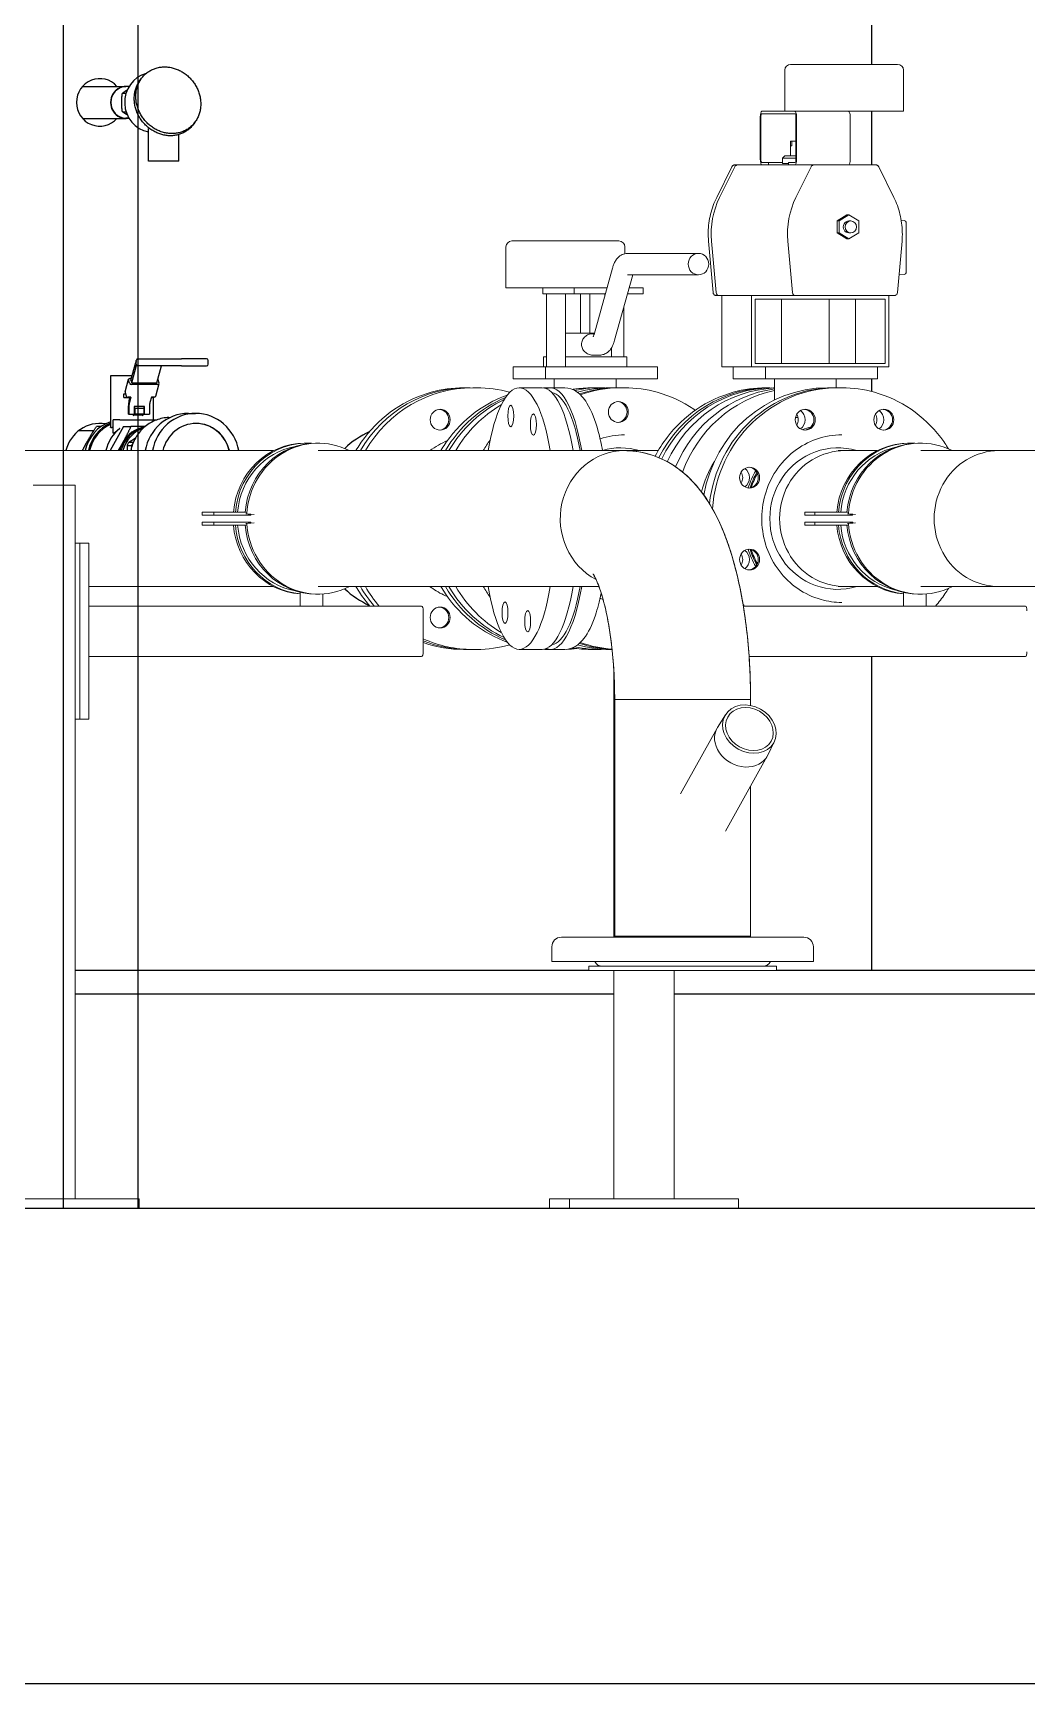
# Model space of a CAD drawing. Header units: millimetres. Extents: x -4172 to 126100, y -2 to 142133.
# Drawn here: x 59993 to 60829, y 42418 to 43806 of the extents above; entities that cross this region are included whole.
import ezdxf

# ---------------------------------------------------------------- set-up
doc = ezdxf.new("R2010")
doc.units = ezdxf.units.MM
doc.header["$LTSCALE"] = 100
doc.layers.add('P_Biomass (BM)', color=150, linetype='Continuous', lineweight=18, true_color=0x007fff)
doc.layers.add('Visible', color=7, linetype='Continuous', lineweight=25)

msp = doc.modelspace()

# ---------------------------------------------------------------- linework, layer by layer
at = {"layer": 'P_Biomass (BM)'}
for p, q in [((60630.13, 43779.58), (60720.13, 43779.58)), ((60625.13, 43740.08), (60625.13, 43774.58)), ((60725.13, 43740.08), (60725.13, 43774.58)), ((60604.55, 43735.08), (60604.55, 43700.08)), ((60605.11, 43700.08), (60605.11, 43735.08)), ((60633.76, 43740.08), (60605.94, 43740.08)), ((60605.94, 43738.08), (60633.76, 43738.08)), ((60633.76, 43740.08), (60678.9, 43740.08)), ((60634.59, 43735.08), (60634.59, 43700.08)), ((60635.15, 43700.08), (60635.15, 43735.08)), ((60725.13, 43740.08), (60678.9, 43740.08)), ((60680.29, 43735.08), (60680.29, 43700.08)), ((60630.02, 43715.08), (60629.92, 43715.08)), ((60629.92, 43702.58), (60629.92, 43715.08)), ((60630.02, 43715.08), (60631.13, 43715.08)), ((60630.02, 43711.08), (60630.02, 43715.08)), ((60630.02, 43711.08), (60631.13, 43711.08)), ((60634.59, 43715.08), (60631.13, 43715.08)), ((60631.13, 43715.08), (60631.13, 43711.08)), ((60567.92, 43667.71), (60580.63, 43693.42)), ((60570.4, 43667.74), (60583.11, 43693.45)), ((60570.4, 43667.74), (60583.11, 43693.45)), ((60585.67, 43695.08), (60583.28, 43695.08)), ((60649.86, 43695.08), (60585.67, 43695.08)), ((60611.51, 43697.08), (60605.94, 43697.08)), ((60611.51, 43695.08), (60611.51, 43697.08)), ((60623.17, 43697.08), (60611.51, 43697.08)), ((60625.17, 43702.58), (60623.17, 43700.58)), ((60623.17, 43696.08), (60623.17, 43700.58)), ((60634.59, 43700.58), (60623.17, 43700.58)), ((60628.2, 43696.08), (60623.17, 43696.08)), ((60625.17, 43702.58), (60634.59, 43702.58)), ((60633.76, 43697.08), (60628.2, 43697.08)), ((60628.2, 43697.08), (60628.2, 43695.08)), ((60647.3, 43693.45), (60634.59, 43667.74)), ((60647.3, 43693.45), (60634.59, 43667.74)), ((60649.86, 43695.08), (60652.26, 43695.08)), ((60701.57, 43695.08), (60652.26, 43695.08)), ((60716.93, 43667.71), (60704.22, 43693.42)), ((60669.11, 43647.9), (60677.47, 43652.92)), ((60670.84, 43647.9), (60679.19, 43652.92)), ((60677.47, 43652.92), (60679.19, 43652.92)), ((60679.19, 43652.92), (60687.55, 43647.9)), ((60669.11, 43647.9), (60670.84, 43647.9)), ((60669.11, 43637.86), (60669.11, 43647.9)), ((60669.11, 43637.86), (60670.84, 43637.86)), ((60677.47, 43632.83), (60669.11, 43637.86)), ((60670.84, 43637.86), (60670.84, 43647.9)), ((60679.19, 43632.83), (60670.84, 43637.86)), ((60680.67, 43647.88), (60679.19, 43647.88)), ((60680.67, 43637.88), (60679.19, 43637.88)), ((60687.55, 43637.86), (60679.19, 43632.83)), ((60687.55, 43647.9), (60687.55, 43637.86)), ((60723.12, 43648.46), (60725.6, 43648.24)), ((60727.35, 43646.25), (60727.35, 43604.91)), ((60390.69, 43591.58), (60390.69, 43626.08)), ((60395.69, 43631.08), (60485.69, 43631.08)), ((60490.69, 43620.35), (60490.69, 43626.08)), ((60564.87, 43587.81), (60561.06, 43630.95)), ((60567.34, 43587.8), (60563.53, 43630.94)), ((60567.34, 43587.8), (60563.53, 43630.94)), ((60627.72, 43630.94), (60631.54, 43587.8)), ((60627.72, 43630.94), (60631.54, 43587.8)), ((60677.47, 43632.83), (60679.19, 43632.83)), ((60719.98, 43587.81), (60723.79, 43630.95)), ((60492.87, 43620.58), (60552.59, 43620.58)), ((60464.75, 43552.35), (60480.26, 43608.13)), ((60482.09, 43547.53), (60497.4, 43602.58)), ((60492.87, 43602.58), (60552.59, 43602.58)), ((60725.6, 43602.92), (60721.28, 43602.53)), ((60421.81, 43591.58), (60390.69, 43591.58)), ((60421.81, 43591.58), (60448.08, 43591.58)), ((60421.81, 43586.58), (60421.81, 43591.58)), ((60421.81, 43586.58), (60448.08, 43586.58)), ((60424.72, 43525.08), (60424.72, 43586.58)), ((60440.72, 43525.08), (60440.72, 43586.58)), ((60448.08, 43591.58), (60463.58, 43591.58)), ((60448.08, 43586.58), (60448.08, 43591.58)), ((60448.08, 43586.58), (60474.27, 43586.58)), ((60453.33, 43553.58), (60453.33, 43586.58)), ((60461.33, 43553.58), (60461.33, 43586.58)), ((60475.66, 43591.58), (60463.58, 43591.58)), ((60473.94, 43585.38), (60473.94, 43586.58)), ((60492.95, 43586.58), (60505.99, 43586.58)), ((60494.34, 43591.58), (60505.99, 43591.58)), ((60505.99, 43586.58), (60505.99, 43591.58)), ((60570.21, 43585.08), (60567.82, 43585.08)), ((60570.21, 43585.08), (60572.28, 43585.08)), ((60572.28, 43585.08), (60572.28, 43525.08)), ((60597.31, 43585.08), (60572.28, 43585.08)), ((60597.31, 43585.08), (60597.31, 43525.08)), ((60614.82, 43585.08), (60597.31, 43585.08)), ((60600.19, 43582.08), (60709.69, 43582.08)), ((60600.19, 43528.08), (60600.19, 43582.08)), ((60614.82, 43585.08), (60634.4, 43585.08)), ((60622.42, 43582.08), (60622.42, 43528.08)), ((60634.4, 43585.08), (60636.8, 43585.08)), ((60636.8, 43585.08), (60717.03, 43585.08)), ((60662.42, 43582.08), (60662.42, 43528.08)), ((60684.66, 43528.08), (60684.66, 43582.08)), ((60709.69, 43582.08), (60709.69, 43528.08)), ((60712.57, 43585.08), (60712.57, 43525.08)), ((60489.94, 43533.58), (60489.94, 43575.74)), ((60440.72, 43553.58), (60465.09, 43553.58)), ((60463.45, 43553.08), (60464.95, 43553.08)), ((60479.33, 43540.95), (60479.33, 43533.58)), ((60423.89, 43525.08), (60396.63, 43525.08)), ((60396.63, 43525.08), (60396.63, 43515.08)), ((60422.33, 43533.58), (60424.72, 43533.58)), ((60422.33, 43533.58), (60422.33, 43525.08)), ((60423.89, 43525.08), (60518.02, 43525.08)), ((60423.89, 43515.08), (60423.89, 43525.08)), ((60440.72, 43533.58), (60492.33, 43533.58)), ((60463.45, 43535.08), (60469.49, 43535.08)), ((60492.33, 43533.58), (60492.33, 43525.08)), ((60518.02, 43525.08), (60518.02, 43515.08)), ((60597.31, 43525.08), (60572.28, 43525.08)), ((60581.73, 43525.08), (60581.73, 43515.08)), ((60607.87, 43525.08), (60597.31, 43525.08)), ((60709.69, 43528.08), (60600.19, 43528.08)), ((60608.99, 43525.08), (60607.87, 43525.08)), ((60608.99, 43525.08), (60703.12, 43525.08)), ((60608.99, 43515.08), (60608.99, 43525.08)), ((60703.12, 43525.08), (60703.12, 43515.08)), ((60712.57, 43525.08), (60703.12, 43525.08)), ((60396.63, 43515.08), (60423.89, 43515.08)), ((60423.89, 43515.08), (60518.02, 43515.08)), ((60431.33, 43515.08), (60431.33, 43507.58)), ((60483.33, 43515.08), (60483.33, 43507.58)), ((60581.73, 43515.08), (60608.99, 43515.08)), ((60703.12, 43515.08), (60608.99, 43515.08)), ((60616.42, 43515.08), (60616.42, 43497.32)), ((60668.42, 43515.08), (60668.42, 43507.57)), ((60358.52, 43507.58), (60355.04, 43507.58)), ((60362.69, 43507.58), (60366.17, 43507.58)), ((60401.81, 43507.58), (60421.02, 43507.58)), ((60428.23, 43507.58), (60426.52, 43507.58)), ((60428.23, 43507.58), (60440.23, 43507.58)), ((60469.36, 43507.58), (60464.56, 43507.58)), ((60484.1, 43507.58), (60478.26, 43507.58)), ((60487.02, 43507.58), (60490.49, 43507.58)), ((60612.73, 43507.58), (60609.26, 43507.58)), ((60615.65, 43507.58), (60616.42, 43507.58)), ((60660.99, 43507.58), (60666.83, 43507.58)), ((60669.75, 43507.58), (60673.23, 43507.58)), ((60634.18, 43482.7), (60636.34, 43482.7)), ((60222.97, 43461.08), (60221.36, 43461.08)), ((60232.76, 43461.08), (60231.16, 43461.08)), ((60731.08, 43461.08), (60729.69, 43461.08)), ((60739.56, 43461.08), (60738.17, 43461.08)), ((60195.15, 43454.73), (59590.54, 43454.73)), ((60490.45, 43454.73), (60232.76, 43454.73)), ((60518.71, 43454.73), (60490.45, 43454.73)), ((60670.03, 43454.73), (60675.73, 43454.73)), ((60703.1, 43454.73), (60670.03, 43454.73)), ((60805.34, 43454.73), (60739.56, 43454.73)), ((61361.59, 43454.73), (60805.34, 43454.73)), ((59992.86, 43425.58), (60025.54, 43425.58)), ((60028.25, 43425.58), (60025.54, 43425.58)), ((60028.25, 42825.58), (60028.25, 43425.58)), ((60135.04, 43403.08), (60135.04, 43400.58)), ((60135.04, 43403.08), (60144.83, 43403.08)), ((60135.04, 43400.58), (60144.83, 43400.58)), ((60144.83, 43403.08), (60172.05, 43403.08)), ((60144.83, 43400.58), (60144.83, 43403.08)), ((60176.16, 43400.58), (60144.83, 43400.58)), ((60171.94, 43401.57), (60172.74, 43401.57)), ((60172.74, 43401.57), (60178.75, 43401.17)), ((60176.19, 43401.28), (60173.83, 43401.44)), ((60642.01, 43403.08), (60642.01, 43400.58)), ((60642.01, 43403.08), (60650.5, 43403.08)), ((60642.01, 43400.58), (60650.5, 43400.58)), ((60650.5, 43403.08), (60678.1, 43403.08)), ((60650.5, 43400.58), (60650.5, 43403.08)), ((60682.27, 43400.58), (60650.5, 43400.58)), ((60677.99, 43401.57), (60678.69, 43401.57)), ((60678.69, 43401.57), (60684.77, 43401.17)), ((60682.31, 43401.28), (60679.91, 43401.44)), ((60135.04, 43392.08), (60135.04, 43394.58)), ((60135.04, 43394.58), (60144.83, 43394.58)), ((60135.04, 43392.08), (60144.83, 43392.08)), ((60144.83, 43394.58), (60144.83, 43392.08)), ((60176.16, 43394.58), (60144.83, 43394.58)), ((60144.83, 43392.08), (60172.05, 43392.08)), ((60171.94, 43393.59), (60172.74, 43393.59)), ((60172.74, 43393.59), (60178.75, 43393.99)), ((60176.19, 43393.87), (60173.83, 43393.72)), ((60642.01, 43392.08), (60642.01, 43394.58)), ((60642.01, 43394.58), (60650.5, 43394.58)), ((60642.01, 43392.08), (60650.5, 43392.08)), ((60650.5, 43394.58), (60650.5, 43392.08)), ((60682.27, 43394.58), (60650.5, 43394.58)), ((60650.5, 43392.08), (60678.1, 43392.08)), ((60677.99, 43393.59), (60678.69, 43393.59)), ((60678.69, 43393.59), (60684.77, 43393.99)), ((60682.31, 43393.87), (60679.91, 43393.72)), ((60028.25, 43376.83), (60032.13, 43376.83)), ((60032.13, 43376.83), (60032.13, 43228.83)), ((60032.13, 43376.83), (60039.71, 43376.83)), ((60039.71, 43376.83), (60039.71, 43228.83)), ((60195.15, 43340.43), (60039.71, 43340.43)), ((60217.56, 43335.72), (60217.56, 43324.08)), ((60231.16, 43334.08), (60232.76, 43334.08)), ((60468.89, 43340.43), (60232.76, 43340.43)), ((60236.56, 43334.21), (60236.56, 43324.08)), ((60670.03, 43340.43), (60675.73, 43340.43)), ((60703.1, 43340.43), (60670.03, 43340.43)), ((60725.12, 43335.55), (60725.12, 43324.08)), ((60738.17, 43334.08), (60739.56, 43334.08)), ((60805.34, 43340.43), (60739.56, 43340.43)), ((60744.12, 43334.26), (60744.12, 43324.08)), ((61142.94, 43340.43), (60805.34, 43340.43)), ((60039.71, 43324.08), (60319.73, 43324.08)), ((60321.01, 43320.08), (60321.01, 43285.58)), ((60590.3, 43324.08), (60827.79, 43324.08)), ((60039.71, 43281.58), (60319.73, 43281.58)), ((60358.52, 43287.58), (60355.04, 43287.58)), ((60362.69, 43287.58), (60366.17, 43287.58)), ((60401.81, 43287.58), (60421.02, 43287.58)), ((60428.23, 43287.58), (60426.52, 43287.58)), ((60428.23, 43287.58), (60440.23, 43287.58)), ((60469.36, 43287.58), (60461.85, 43287.58)), ((60479.93, 43287.58), (60478.26, 43287.58)), ((60595.18, 43281.58), (60827.79, 43281.58)), ((60481.37, 43045.58), (60481.37, 43270.3)), ((60482.11, 43046.58), (60482.11, 43245.58)), ((60482.11, 43245.58), (60596.41, 43245.58)), ((60596.41, 43240.48), (60596.41, 43245.58)), ((60032.13, 43228.83), (60028.25, 43228.83)), ((60032.13, 43228.83), (60039.71, 43228.83)), ((60537.52, 43166.12), (60568.22, 43221.32)), ((60575.32, 43232.7), (60568.65, 43222.03)), ((60616.36, 43209.87), (60610.82, 43198.58)), ((60575.38, 43134.82), (60610.43, 43197.84)), ((60596.41, 43046.58), (60596.41, 43172.62)), ((60641.26, 43045.58), (60437.26, 43045.58)), ((60596.41, 43046.58), (60482.11, 43046.58)), ((60482.11, 43045.58), (60482.11, 43046.58)), ((60596.41, 43046.58), (60482.11, 43046.58)), ((60596.41, 43045.58), (60596.41, 43046.58)), ((60429.26, 43025.08), (60429.26, 43037.58)), ((60649.26, 43025.08), (60429.26, 43025.08)), ((60649.26, 43025.08), (60649.26, 43037.58)), ((60618.26, 43021.08), (60460.26, 43021.08)), ((60460.26, 43017.58), (60460.26, 43021.08)), ((60618.26, 43017.58), (60460.26, 43017.58)), ((60481.37, 42825.58), (60481.37, 43017.58)), ((60532.1, 42825.58), (60532.1, 43017.58)), ((60618.26, 43017.58), (60618.26, 43021.08)), ((59941.93, 42825.58), (60082.09, 42825.58)), ((60082.09, 42817.58), (60082.09, 42825.58)), ((60427.31, 42817.58), (60427.31, 42825.58)), ((60427.31, 42825.58), (60444, 42825.58)), ((60444, 42825.58), (60586.16, 42825.58)), ((60444, 42817.58), (60444, 42825.58)), ((60586.16, 42817.58), (60586.16, 42825.58))]:
    msp.add_line(p, q, dxfattribs=at)
for centre, radius, start, end in [((60630.13, 43774.58), 5, 90, 180), ((60720.13, 43774.58), 5, 0, 90), ((60395.69, 43626.08), 5, 90, 180), ((60485.69, 43626.08), 5, 0, 90), ((60437.26, 43037.58), 8, 90, 180), ((60641.26, 43037.58), 8, 0, 90), ((60471.76, 43028.08), 7, 205.37693, 270), ((60606.76, 43028.08), 7, 270, 334.62307)]:
    msp.add_arc(centre, radius, start, end, dxfattribs=at)
for centre, major_axis, ratio, start_param, end_param in [((60605.94, 43735.08), (0, 5), 0.2781319, 0, 1.5707963), ((60605.94, 43735.08), (0, 3), 0.2781319, 0, 1.5707963), ((60633.76, 43735.08), (0, 5), 0.2781319, 4.712389, 6.2831853), ((60633.76, 43735.08), (0, 3), 0.2781319, 4.712389, 6.2831853), ((60678.9, 43735.08), (0, 5), 0.2781319, 4.712389, 6.2831853), ((60585.67, 43692.08), (0, 3), 0.9605429, 0, 1.0954208), ((60585.67, 43692.08), (0, 3), 0.9605429, 0, 1.0954208), ((60605.94, 43700.08), (0, -5), 0.2781319, 4.712389, 6.2831853), ((60605.94, 43700.08), (0, -3), 0.2781319, 4.712389, 6.2831853), ((60633.76, 43700.08), (0, -3), 0.2781319, 0, 1.5707963), ((60633.76, 43700.08), (0, -5), 0.2781319, 0, 1.5707963), ((60649.86, 43692.08), (0, 3), 0.9605429, 0, 1.0954208), ((60649.86, 43692.08), (0, 3), 0.9605429, 0, 1.0954208), ((60678.9, 43700.08), (0, -5), 0.2781319, 0, 1.5707963), ((60627.62, 43637.08), (0, 67), 0.9605429, 1.0954208, 1.6625153), ((60627.62, 43637.08), (0, 67), 0.9605429, 1.0954208, 1.6625153), ((60691.81, 43637.08), (0, -67), 0.9605429, 4.2370134, 4.804108), ((60691.81, 43637.08), (0, -67), 0.9605429, 4.2370134, 4.804108), ((60679.19, 43642.88), (0, 5), 0.9605429, 0, 3.1415927), ((60725.43, 43646.25), (0, 2), 0.9605429, 4.712389, 6.1959188), ((60725.43, 43604.91), (0, -2), 0.9605429, 0.0872665, 1.5707963), ((60570.21, 43588.08), (0, -3), 0.9605429, 4.804108, 6.2831853), ((60570.21, 43588.08), (0, -3), 0.9605429, 4.804108, 6.2831853), ((60634.4, 43588.08), (0, -3), 0.9605429, 4.804108, 6.2831853), ((60634.4, 43588.08), (0, -3), 0.9605429, 4.804108, 6.2831853), ((60428.23, 43397.58), (0, 110), 0.2781319, 5.2587079, 6.4011937), ((60358.52, 43397.58), (0, 110), 0.9605429, 6.2634415, 7.3076627), ((60362.69, 43397.58), (0, 110), 0.9605429, 0, 1.0244774), ((60430, 43397.58), (0, 110), 0.9605429, 0.3849481, 1.0244774), ((60432.92, 43397.58), (0, 110), 0.9605429, 0.4273006, 1.0244774), ((60401.81, 43397.58), (0, 110), 0.2781319, 5.2587079, 7.3076627), ((60421.02, 43397.58), (0, 110), 0.2781319, 5.2587079, 6.2831853), ((60430, 43397.58), (0, 110), 0.9605429, 0.0236201, 0.0659316), ((60432.92, 43397.58), (0, 110), 0.9605429, 0.0625633, 0.0874285), ((60428.23, 43397.58), (0, 106), 0.2781319, 5.2818176, 6.2480114), ((60469.36, 43397.58), (0, 110), 0.9605429, 6.2410555, 6.4827081), ((60478.26, 43397.58), (0, 110), 0.9605429, 0, 0.2623966), ((60484.1, 43397.58), (0, 110), 0.9605429, 6.2693651, 6.5876501), ((60487.02, 43397.58), (0, 110), 0.9605429, 0, 0.3257797), ((60612.73, 43397.58), (0, 110), 0.9605429, 6.2693651, 7.3691509), ((60615.65, 43397.58), (0, 110), 0.9605429, 0, 1.096812), ((60621.49, 43397.58), (0, 110), 0.9605429, 0.0480081, 1.1209284), ((60630.39, 43397.58), (0, 110), 0.9605429, 0.1326128, 1.1640637), ((60637.9, 43397.58), (0, 110), 0.9605429, 0.2047246, 1.2069497), ((60660.99, 43397.58), (0, 110), 0.9605429, 0, 1.3903107), ((60666.83, 43397.58), (0, 110), 0.9605429, 6.2693651, 7.7403872), ((60669.75, 43397.58), (0, 110), 0.9605429, 0, 1.4965275), ((60334.2, 43480.73), (0, -8.75), 0.9605429, 0.0662329, 3.0753598), ((60438.76, 43397.58), (0, 110), 0.9605429, 0.5146439, 1.0244774), ((60484.07, 43487.24), (0, -8.75), 0.9605429, 0.0662329, 3.0753598), ((60627.91, 43480.73), (0, 9), 0.9605429, 4.1630523, 5.2617257), ((60633.75, 43480.73), (0, -9), 0.9605429, 0.5540621, 2.5875306), ((60641.26, 43480.73), (0, -8.75), 0.9605429, 0.0662329, 3.0753598), ((60694.07, 43480.73), (0, 9), 0.9605429, 4.1630523, 5.2617257), ((60699.91, 43480.73), (0, -9), 0.9605429, 0.5540621, 2.5875306), ((60707.42, 43480.73), (0, -8.75), 0.9605429, 0.0662329, 3.0753598), ((60666.83, 43397.58), (0, 79.73), 0.9605429, 0.2573837, 0.3563999), ((60667.66, 43397.58), (0, 79), 0.9605429, 0.2984615, 0.3401812), ((60221.36, 43397.58), (0, 63.5), 0.9470423, 0, 1.4840735), ((60222.97, 43397.58), (0, 63.5), 0.9470423, 6.2150526, 7.7672588), ((60222.97, 43397.58), (0, 61.5), 0.9470423, 0.1655389, 1.4812458), ((60231.16, 43397.58), (0, 63.5), 0.9470423, 0, 1.4840735), ((60232.76, 43397.58), (0, 63.5), 0.9470423, 5.8321585, 7.7911421), ((60461.85, 43397.58), (0, 110), 0.9605429, 0.9268902, 1.0244774), ((60487.02, 43397.58), (0, 59.5), 0.9605429, 6.0011975, 6.5521604), ((60669.75, 43397.58), (0, 59.5), 0.9605429, 6.0011975, 9.7067658), ((60729.69, 43397.58), (0, 63.5), 0.9605429, 0, 1.4840735), ((60731.08, 43397.58), (0, 63.5), 0.9605429, 6.2250131, 7.7672588), ((60731.08, 43397.58), (0, 61.5), 0.9605429, 0.2169386, 1.4812458), ((60738.17, 43397.58), (0, 63.5), 0.9605429, 0, 1.4840735), ((60739.56, 43397.58), (0, 63.5), 0.9605429, 5.8321585, 7.7911421), ((60490.45, 43397.58), (0, 57.15), 0.9470423, 0, 2.6823639), ((60637.9, 43397.58), (0, -89), 0.9605429, 4.1423122, 4.4587853), ((60675.73, 43397.58), (0, 57.15), 0.9605429, 0, 3.1415927), ((60805.34, 43397.58), (0, 57.15), 0.9542767, 0, 3.1415927), ((60581.12, 43432.02), (0, 9), 0.9605429, 4.1630523, 5.2617257), ((60586.96, 43432.02), (0, -9), 0.9605429, 0.5540621, 2.5875306), ((60666.83, 43397.58), (0, -79.73), 0.9605429, 4.1828292, 4.3830751), ((60594.47, 43432.02), (0, -8.75), 0.9605429, 0.0662329, 3.0753598), ((60667.66, 43397.58), (0, -79), 0.9605429, 4.1964392, 4.3793244), ((60668.64, 43397.58), (0, -79), 0.9605429, 4.2099879, 4.3756499), ((60231.96, 43397.58), (0, -59), 0.9470423, 4.6495495, 4.6615196), ((60738.87, 43397.58), (0, -59), 0.9605429, 4.6495495, 4.6615196), ((60221.36, 43397.58), (0, -63.5), 0.9470423, 4.7991118, 6.219949), ((60222.97, 43397.58), (0, -63.5), 0.9470423, 4.7991118, 6.1931716), ((60222.97, 43397.58), (0, -61.5), 0.9470423, 4.8019395, 6.1176464), ((60231.16, 43397.58), (0, -63.5), 0.9470423, 4.7991118, 6.2831853), ((60232.76, 43397.58), (0, -63.5), 0.9470423, 4.7752285, 6.7342121), ((60231.96, 43397.58), (0, 59), 0.9470423, 1.6216657, 1.6336358), ((60729.69, 43397.58), (0, -63.5), 0.9605429, 4.7991118, 6.2083027), ((60731.08, 43397.58), (0, -63.5), 0.9605429, 4.7991118, 6.1854172), ((60731.08, 43397.58), (0, -61.5), 0.9605429, 4.8019395, 6.0662467), ((60738.17, 43397.58), (0, -63.5), 0.9605429, 4.7991118, 6.2831853), ((60739.56, 43397.58), (0, -63.5), 0.9605429, 4.7752285, 6.7342121), ((60738.87, 43397.58), (0, 59), 0.9605429, 1.6216657, 1.6336358), ((60581.12, 43363.14), (0, 9), 0.9605429, 4.1630523, 5.2617257), ((60586.96, 43363.14), (0, -9), 0.9605429, 0.5540621, 2.5875306), ((60666.83, 43397.58), (0, -79.73), 0.9605429, 5.0417029, 5.2419488), ((60594.47, 43363.14), (0, -8.75), 0.9605429, 0.0662329, 3.0753598), ((60667.66, 43397.58), (0, -79), 0.9605429, 5.0454536, 5.2283388), ((60668.64, 43397.58), (0, -79), 0.9605429, 5.0491281, 5.2147901), ((60358.52, 43397.58), (0, 110), 0.9605429, 2.1171152, 2.3025586), ((60362.69, 43397.58), (0, -110), 0.9605429, 5.2587079, 5.4441513), ((60430, 43397.58), (0, -110), 0.9605429, 5.2587079, 5.8982372), ((60432.92, 43397.58), (0, 110), 0.9605429, 2.1171152, 2.714292), ((60438.76, 43397.58), (0, 110), 0.9605429, 2.1171152, 2.6269487), ((60461.85, 43397.58), (0, 110), 0.9605429, 2.1171152, 2.2147025), ((60401.81, 43397.58), (0, -110), 0.2781319, 5.2587079, 7.3076627), ((60421.02, 43397.58), (0, -110), 0.2781319, 0, 1.0244774), ((60428.23, 43397.58), (0, -110), 0.2781319, 6.1651769, 7.3076627), ((60428.23, 43397.58), (0, -106), 0.2781319, 0.0351739, 1.0013677), ((60319.73, 43320.08), (0, 4), 0.3211089, 4.712389, 6.2831853), ((60334.2, 43314.43), (0, -8.75), 0.9605429, 0.0662329, 3.0753598), ((60669.75, 43397.58), (0, -110), 0.9605429, 5.4291924, 5.4441513), ((60827.79, 43320.08), (0, 4), 0.2781319, 4.712389, 6.2831853), ((60362.69, 43397.58), (0, -110), 0.9605429, 5.8776977, 6.2831853), ((60358.52, 43397.58), (0, -110), 0.9605429, 5.9202906, 6.3029291), ((60469.36, 43397.58), (0, -110), 0.9605429, 6.0836626, 6.3253152), ((60478.26, 43397.58), (0, -110), 0.9605429, 6.0207887, 6.2831853), ((60484.1, 43397.58), (0, -110), 0.9605429, 5.9787205, 6.2436318), ((60487.02, 43397.58), (0, -110), 0.9605429, 5.9574056, 6.2157849), ((60319.73, 43285.58), (0, -4), 0.3211089, 0, 1.5707963), ((60430, 43397.58), (0, -110), 0.9605429, 6.2172537, 6.2595652), ((60432.92, 43397.58), (0, -110), 0.9605429, 6.1957568, 6.220622), ((60438.76, 43397.58), (0, -110), 0.9605429, 0.0230646, 0.1094604), ((60461.85, 43397.58), (0, -110), 0.9605429, 6.1357964, 6.2831853), ((60827.79, 43285.58), (0, -4), 0.2781319, 0, 1.5707963), ((60589.33, 43209.58), (-21.11, 11.74), 0.8201627, 6.241112, 9.4668513)]:
    msp.add_ellipse(centre, major_axis=major_axis, ratio=ratio, start_param=start_param, end_param=end_param, dxfattribs=at)
for centre, major_axis, ratio in [((60680.67, 43642.88), (0, 5), 0.9605429), ((60552.59, 43611.58), (0, 9), 0.9605429), ((60335.31, 43480.73), (0, 8.75), 0.9605429), ((60394.7, 43483.87), (0, -9), 0.2781319), ((60413.75, 43476.68), (0, -9), 0.2781319), ((60485.18, 43487.24), (0, 8.75), 0.9605429), ((60642.37, 43480.73), (0, 8.75), 0.9605429), ((60708.53, 43480.73), (0, 8.75), 0.9605429), ((60595.58, 43432.02), (0, 8.75), 0.9605429), ((60595.58, 43363.14), (0, -8.75), 0.9605429), ((60335.31, 43314.43), (0, -8.75), 0.9605429), ((60389.87, 43318.48), (0, 9), 0.2781319), ((60408.93, 43311.29), (0, 9), 0.2781319), ((60595.45, 43220.58), (-20.54, 11.42), 0.8201627), ((60595.45, 43220.58), (-18.27, 10.16), 0.8201627)]:
    msp.add_ellipse(centre, major_axis=major_axis, ratio=ratio, dxfattribs=at)
for points, knots in [([(60580.63, 43693.42), (60580.73, 43693.62), (60580.84, 43693.8), (60581.11, 43694.14), (60581.27, 43694.29), (60581.61, 43694.57), (60581.8, 43694.69), (60582.19, 43694.88), (60582.4, 43694.95), (60582.83, 43695.05), (60583.06, 43695.08), (60583.28, 43695.08)], [0.4753756, 0.4753756, 0.4753756, 0.4753756, 0.6944597, 0.6944597, 0.9135439, 0.9135439, 1.132628, 1.132628, 1.3517122, 1.3517122, 1.5707963, 1.5707963, 1.5707963, 1.5707963]), ([(60704.22, 43693.42), (60704.12, 43693.62), (60704, 43693.8), (60703.73, 43694.14), (60703.58, 43694.29), (60703.24, 43694.57), (60703.05, 43694.69), (60702.66, 43694.88), (60702.45, 43694.95), (60702.01, 43695.05), (60701.79, 43695.08), (60701.57, 43695.08)], [3.6169682, 3.6169682, 3.6169682, 3.6169682, 3.8360524, 3.8360524, 4.0551365, 4.0551365, 4.2742207, 4.2742207, 4.4933048, 4.4933048, 4.712389, 4.712389, 4.712389, 4.712389]), ([(60561.06, 43630.95), (60560.84, 43633.47), (60560.75, 43636), (60560.86, 43641.06), (60561.05, 43643.59), (60561.7, 43648.6), (60562.17, 43651.09), (60563.36, 43655.99), (60564.1, 43658.41), (60565.82, 43663.15), (60566.81, 43665.46), (60567.92, 43667.71)], [6.19146634, 6.19146634, 6.19146634, 6.19146634, 6.30488524, 6.30488524, 6.41830415, 6.41830415, 6.53172305, 6.53172305, 6.64514196, 6.64514196, 6.75856087, 6.75856087, 6.75856087, 6.75856087]), ([(60723.79, 43630.95), (60724.01, 43633.47), (60724.1, 43636), (60723.99, 43641.06), (60723.8, 43643.59), (60723.14, 43648.6), (60722.68, 43651.09), (60721.48, 43655.99), (60720.75, 43658.41), (60719.03, 43663.15), (60718.04, 43665.46), (60716.93, 43667.71)], [3.04987368, 3.04987368, 3.04987368, 3.04987368, 3.16329259, 3.16329259, 3.27671149, 3.27671149, 3.3901304, 3.3901304, 3.50354931, 3.50354931, 3.61696821, 3.61696821, 3.61696821, 3.61696821]), ([(60480.26, 43608.13), (60480.53, 43609.11), (60480.84, 43610.05), (60481.55, 43611.9), (60481.95, 43612.81), (60482.94, 43614.62), (60483.52, 43615.53), (60485.1, 43617.38), (60486.12, 43618.34), (60488.7, 43619.81), (60490.15, 43620.35), (60492.11, 43620.56), (60492.49, 43620.58), (60492.87, 43620.58)], [0.78539816, 0.78539816, 0.78539816, 0.78539816, 0.9424778, 0.9424778, 1.09955743, 1.09955743, 1.25663706, 1.25663706, 1.41371669, 1.41371669, 1.54091335, 1.54091335, 1.57079633, 1.57079633, 1.57079633, 1.57079633]), ([(60567.82, 43585.08), (60567.52, 43585.08), (60567.22, 43585.13), (60566.65, 43585.31), (60566.38, 43585.44), (60565.9, 43585.78), (60565.68, 43585.98), (60565.32, 43586.45), (60565.17, 43586.7), (60564.96, 43587.24), (60564.9, 43587.52), (60564.87, 43587.81)], [4.712389, 4.712389, 4.712389, 4.712389, 5.0082045, 5.0082045, 5.3040199, 5.3040199, 5.5998354, 5.5998354, 5.8956509, 5.8956509, 6.1914663, 6.1914663, 6.1914663, 6.1914663]), ([(60717.03, 43585.08), (60717.33, 43585.08), (60717.63, 43585.13), (60718.2, 43585.31), (60718.47, 43585.44), (60718.95, 43585.78), (60719.17, 43585.98), (60719.53, 43586.45), (60719.67, 43586.7), (60719.88, 43587.24), (60719.95, 43587.52), (60719.98, 43587.81)], [1.5707963, 1.5707963, 1.5707963, 1.5707963, 1.8666118, 1.8666118, 2.1624273, 2.1624273, 2.4582427, 2.4582427, 2.7540582, 2.7540582, 3.0498737, 3.0498737, 3.0498737, 3.0498737]), ([(60454.27, 43544.08), (60454.27, 43545.22), (60454.52, 43546.44), (60455.51, 43548.65), (60456.24, 43549.65), (60457.9, 43551.23), (60458.93, 43551.92), (60461.16, 43552.85), (60462.35, 43553.08), (60463.45, 43553.08)], [0, 0, 0, 0, 0.3436315, 0.3436315, 0.6872631, 0.6872631, 1.0305113, 1.0305113, 1.3737596, 1.3737596, 1.3737596, 1.3737596]), ([(60463.45, 43535.08), (60462.35, 43535.08), (60461.16, 43535.31), (60458.93, 43536.23), (60457.9, 43536.92), (60456.24, 43538.51), (60455.51, 43539.51), (60454.52, 43541.72), (60454.27, 43542.93), (60454.27, 43544.08)], [4.1212787, 4.1212787, 4.1212787, 4.1212787, 4.464527, 4.464527, 4.8077752, 4.8077752, 5.1514068, 5.1514068, 5.4950383, 5.4950383, 5.4950383, 5.4950383]), ([(60464.11, 43550.56), (60464.11, 43550.56), (60464.16, 43550.65), (60464.32, 43551.03), (60464.45, 43551.36), (60464.64, 43551.97), (60464.69, 43552.15), (60464.75, 43552.35)], [2.01843373, 2.01843373, 2.01843373, 2.01843373, 2.13813443, 2.13813443, 2.29521406, 2.29521406, 2.35619449, 2.35619449, 2.35619449, 2.35619449]), ([(60469.49, 43535.08), (60470.75, 43535.08), (60472, 43535.32), (60474.3, 43536.15), (60475.31, 43536.75), (60477.25, 43538.24), (60478.04, 43539.14), (60479.37, 43540.94), (60479.88, 43541.84), (60480.77, 43543.65), (60481.13, 43544.56), (60481.69, 43546.16), (60481.9, 43546.84), (60482.09, 43547.53)], [1.57079633, 1.57079633, 1.57079633, 1.57079633, 1.67056779, 1.67056779, 1.7814344, 1.7814344, 1.93115521, 1.93115521, 2.08823484, 2.08823484, 2.24531448, 2.24531448, 2.35619449, 2.35619449, 2.35619449, 2.35619449]), ([(60264.49, 43454.73), (60266.75, 43458.58), (60269.23, 43462.28), (60278.94, 43475.03), (60287.4, 43483.07), (60306.31, 43495.96), (60316.76, 43500.82), (60336.59, 43506.32), (60345.82, 43507.58), (60355.04, 43507.58)], [5.6591127, 5.6591127, 5.6591127, 5.6591127, 5.7820953, 5.7820953, 6.1025879, 6.1025879, 6.4219508, 6.4219508, 6.6822945, 6.6822945, 6.6822945, 6.6822945]), ([(60335.97, 43454.73), (60338.23, 43458.58), (60340.71, 43462.28), (60350.42, 43475.03), (60358.88, 43483.07), (60375.64, 43494.5), (60383.53, 43498.53), (60391.78, 43501.5)], [6.83079983, 6.83079983, 6.83079983, 6.83079983, 6.95378243, 6.95378243, 7.27427506, 7.27427506, 7.52094812, 7.52094812, 7.52094812, 7.52094812]), ([(60393.83, 43503.77), (60393.73, 43503.79), (60393.63, 43503.82), (60384.62, 43506.32), (60375.39, 43507.58), (60366.17, 43507.58)], [4.4491135, 4.4491135, 4.4491135, 4.4491135, 4.45204526, 4.45204526, 4.71238898, 4.71238898, 4.71238898, 4.71238898]), ([(60440.23, 43507.58), (60443.6, 43507.58), (60446.86, 43506.45), (60453.32, 43502.3), (60456.2, 43498.84), (60462.58, 43488.46), (60465.66, 43480.47), (60469.61, 43465.93), (60470.82, 43460.5), (60471.87, 43454.73)], [3.13750929, 3.13750929, 3.13750929, 3.13750929, 3.31419121, 3.31419121, 3.56272504, 3.56272504, 3.93479833, 3.93479833, 4.13037131, 4.13037131, 4.13037131, 4.13037131]), ([(60464.56, 43507.58), (60462.98, 43507.58), (60461.31, 43507.54), (60457.9, 43507.39), (60456.15, 43507.27), (60452.71, 43506.98), (60451.01, 43506.81), (60448.43, 43506.51), (60447.5, 43506.39), (60446.6, 43506.27)], [11.8008528, 11.8008528, 11.8008528, 11.8008528, 12.2925277, 12.2925277, 12.7842026, 12.7842026, 13.2758776, 13.2758776, 13.564937, 13.564937, 13.564937, 13.564937]), ([(60549.88, 43488.69), (60549.48, 43488.97), (60549.07, 43489.25), (60539.23, 43495.96), (60528.78, 43500.82), (60508.94, 43506.32), (60499.72, 43507.58), (60490.49, 43507.58)], [6.78056068, 6.78056068, 6.78056068, 6.78056068, 6.79422737, 6.79422737, 7.11359023, 7.11359023, 7.37393395, 7.37393395, 7.37393395, 7.37393395]), ([(60516.13, 43450.08), (60519.02, 43455.61), (60522.37, 43460.88), (60533.15, 43475.03), (60541.61, 43483.07), (60560.52, 43495.96), (60570.97, 43500.82), (60590.81, 43506.32), (60600.03, 43507.58), (60609.26, 43507.58)], [6.6514665, 6.6514665, 6.6514665, 6.6514665, 6.823252, 6.823252, 7.1437446, 7.1437446, 7.4631074, 7.4631074, 7.7234512, 7.7234512, 7.7234512, 7.7234512]), ([(60762.86, 43456.26), (60760.86, 43459.56), (60758.68, 43462.75), (60749.33, 43475.03), (60740.88, 43483.07), (60721.96, 43495.96), (60711.51, 43500.82), (60691.68, 43506.32), (60682.45, 43507.58), (60673.23, 43507.58)], [3.7056274, 3.7056274, 3.7056274, 3.7056274, 3.8121898, 3.8121898, 4.1326824, 4.1326824, 4.4520453, 4.4520453, 4.712389, 4.712389, 4.712389, 4.712389]), ([(60673.23, 43468.08), (60666, 43468.08), (60658.77, 43466.85), (60645.06, 43462.07), (60638.58, 43458.52), (60627.03, 43449.46), (60621.96, 43443.97), (60613.76, 43431.6), (60610.61, 43424.74), (60606.55, 43410.34), (60605.63, 43402.81), (60606.09, 43387.83), (60607.47, 43380.39), (60612.39, 43366.33), (60615.93, 43359.71), (60624.81, 43347.96), (60630.17, 43342.83), (60642.16, 43334.57), (60648.8, 43331.44), (60661.43, 43327.89), (60667.33, 43327.08), (60673.23, 43327.08)], [4.712389, 4.712389, 4.712389, 4.712389, 5.0356371, 5.0356371, 5.3581081, 5.3581081, 5.6787639, 5.6787639, 5.9975612, 5.9975612, 6.3151313, 6.3151313, 6.6323411, 6.6323411, 6.9500901, 6.9500901, 7.2692146, 7.2692146, 7.5902465, 7.5902465, 7.8539816, 7.8539816, 7.8539816, 7.8539816]), ([(60596.41, 43245.58), (60596.41, 43263.42), (60595.51, 43281.25), (60591.92, 43315.71), (60589.23, 43332.32), (60581.96, 43363.5), (60577.43, 43378.04), (60565.4, 43405.26), (60558.2, 43418.15), (60541.68, 43434.87), (60536.41, 43439.31), (60521.29, 43448.68), (60510.15, 43453.08), (60495.48, 43454.6), (60492.97, 43454.73), (60490.45, 43454.73)], [4.712389, 4.712389, 4.712389, 4.712389, 5.0265482, 5.0265482, 5.3407075, 5.3407075, 5.6548668, 5.6548668, 5.969026, 5.969026, 6.086846, 6.086846, 6.2498944, 6.2498944, 6.2831853, 6.2831853, 6.2831853, 6.2831853]), ([(60490.45, 43454.73), (60499.65, 43454.73), (60508.77, 43452.89), (60525.68, 43446.45), (60533.16, 43441.68), (60548.12, 43429.34), (60554.44, 43421.46), (60568.1, 43400.65), (60573.85, 43387.23), (60583.45, 43358.29), (60587.12, 43342.77), (60592.71, 43309.92), (60594.6, 43292.63), (60596.14, 43265.25), (60596.41, 43255.41), (60596.41, 43245.58)], [3.1415927, 3.1415927, 3.1415927, 3.1415927, 3.2632996, 3.2632996, 3.400511, 3.400511, 3.5967363, 3.5967363, 3.9108956, 3.9108956, 4.2250549, 4.2250549, 4.5392141, 4.5392141, 4.712389, 4.712389, 4.712389, 4.712389]), ([(60482.11, 43245.58), (60482.11, 43258.26), (60481.52, 43270.95), (60479.29, 43294.65), (60477.67, 43305.71), (60473.88, 43324.38), (60471.75, 43332.2), (60467.91, 43343.33), (60466.16, 43347.15), (60464.38, 43350.41), (60463.94, 43351.02), (60463.94, 43351.02)], [4.712389, 4.712389, 4.712389, 4.712389, 4.9971046, 4.9971046, 5.2758747, 5.2758747, 5.5340392, 5.5340392, 5.7521773, 5.7521773, 5.8752322, 5.8752322, 5.8752322, 5.8752322]), ([(60463.94, 43351.02), (60463.94, 43351.02), (60463.95, 43351.01), (60464.07, 43350.85), (60464.72, 43349.87), (60466.65, 43346.07), (60468.03, 43342.91), (60471.17, 43333.97), (60472.97, 43327.76), (60476.46, 43312.37), (60478.1, 43302.86), (60480.71, 43281.52), (60481.6, 43269.54), (60482.05, 43253.45), (60482.11, 43249.52), (60482.11, 43245.58)], [3.5495458, 3.5495458, 3.5495458, 3.5495458, 3.5629168, 3.5629168, 3.7056879, 3.7056879, 3.8810514, 3.8810514, 4.0972006, 4.0972006, 4.3492544, 4.3492544, 4.6240126, 4.6240126, 4.712389, 4.712389, 4.712389, 4.712389]), ([(60276.2, 43324.08), (60273.4, 43327.32), (60270.78, 43330.72), (60267.01, 43336.28), (60265.72, 43338.33), (60264.49, 43340.43)], [4.37827138, 4.37827138, 4.37827138, 4.37827138, 4.49694902, 4.49694902, 4.56388364, 4.56388364, 4.56388364, 4.56388364]), ([(60326.7, 43340.43), (60327.49, 43339.84), (60328.28, 43339.26), (60332.97, 43336.03), (60337.12, 43333.78), (60341.44, 43332)], [7.22620989, 7.22620989, 7.22620989, 7.22620989, 7.26921456, 7.26921456, 7.476707, 7.476707, 7.476707, 7.476707]), ([(60391.78, 43293.66), (60381.63, 43297.31), (60372.02, 43302.59), (60354.32, 43316.21), (60346.34, 43324.71), (60338.49, 43336.28), (60337.2, 43338.33), (60335.97, 43340.43)], [5.04542249, 5.04542249, 5.04542249, 5.04542249, 5.34907006, 5.34907006, 5.66863616, 5.66863616, 5.73557079, 5.73557079, 5.73557079, 5.73557079]), ([(60470.78, 43334.85), (60469.37, 43328.06), (60467.72, 43321.82), (60463.12, 43308.2), (60459.99, 43301.58), (60454.06, 43294.02), (60451.87, 43291.87), (60446.63, 43288.63), (60443.48, 43287.58), (60440.23, 43287.58)], [5.35053112, 5.35053112, 5.35053112, 5.35053112, 5.59041254, 5.59041254, 5.93845867, 5.93845867, 6.10878031, 6.10878031, 6.27910194, 6.27910194, 6.27910194, 6.27910194]), ([(60752.07, 43324.08), (60754.87, 43327.32), (60757.49, 43330.72), (60760.92, 43335.79), (60761.91, 43337.33), (60762.86, 43338.9)], [2.40836587, 2.40836587, 2.40836587, 2.40836587, 2.52704351, 2.52704351, 2.57755795, 2.57755795, 2.57755795, 2.57755795]), ([(60355.04, 43287.58), (60343.77, 43287.58), (60332.5, 43289.46), (60321.54, 43293.22), (60321.28, 43293.31), (60321.01, 43293.4)], [3.54070184, 3.54070184, 3.54070184, 3.54070184, 3.85883292, 3.85883292, 3.86667706, 3.86667706, 3.86667706, 3.86667706])]:
    msp.add_open_spline(points, degree=3, knots=knots, dxfattribs=at)
for points in [[(60422.26, 43507.49), (60423.68, 43507.55), (60425.1, 43507.58), (60426.52, 43507.58)], [(60341.44, 43463.16), (60336.23, 43461.01), (60331.26, 43458.17), (60326.7, 43454.73)], [(60490.49, 43468.08), (60483.49, 43468.08), (60476.49, 43466.93), (60469.82, 43464.68)], [(60469.82, 43330.48), (60470.65, 43330.2), (60471.48, 43329.94), (60472.31, 43329.69)], [(60366.17, 43287.58), (60375.5, 43287.58), (60384.83, 43288.87), (60393.83, 43291.39)], [(60426.52, 43287.58), (60425.1, 43287.58), (60423.68, 43287.61), (60422.26, 43287.67)]]:
    msp.add_open_spline(points, degree=3, dxfattribs=at)
at = {"layer": 'Visible'}
for p, q in [((60018.6, 42817.58), (60018.6, 45217.58)), ((60081.19, 42817.58), (60081.19, 45117.58)), ((60698.35, 43779.58), (60698.35, 43995.43)), ((60034.54, 43761.03), (60070.99, 43761.03)), ((60082.57, 43765.61), (60083.87, 43767.45)), ((60067.48, 43745.93), (60067.48, 43749.23)), ((60068.04, 43755.37), (60071.15, 43755.37)), ((60073.57, 43760.83), (60070.99, 43760.83)), ((60034.54, 43734.13), (60070.99, 43734.13)), ((60068.04, 43739.78), (60071.15, 43739.78)), ((60073.57, 43734.33), (60070.99, 43734.33)), ((60698.35, 43695.08), (60698.35, 43740.08)), ((60089.95, 43698.08), (60089.95, 43725.5)), ((60115.45, 43698.08), (60115.45, 43720.52)), ((60128.11, 43729.55), (60129.41, 43731.39)), ((60115.45, 43698.08), (60089.95, 43698.08)), ((60075.26, 43513.96), (60079.37, 43528.72)), ((60075.85, 43511.84), (60079.95, 43526.58)), ((60079.66, 43527.48), (60079.66, 43530.48)), ((60081.1, 43531.98), (60117.68, 43531.98)), ((60117.68, 43525.98), (60081.1, 43525.98)), ((60096.98, 43511.84), (60100.92, 43525.98)), ((60138.82, 43531.98), (60117.68, 43531.98)), ((60117.68, 43525.98), (60138.82, 43525.98)), ((60140.32, 43527.48), (60140.32, 43530.48)), ((60076.27, 43517.58), (60057.96, 43517.58)), ((60057.96, 43517.58), (60057.96, 43474.51)), ((60070.29, 43504.11), (60073.24, 43514.72)), ((60074.03, 43511.49), (60073.24, 43514.32)), ((60075.66, 43515.38), (60074.39, 43515.38)), ((60075.26, 43513.96), (60075.85, 43511.84)), ((60075.85, 43511.84), (60096.98, 43511.84)), ((60096.06, 43500.48), (60099.01, 43511.09)), ((60099, 43511.49), (60098.22, 43514.32)), ((60698.35, 43504.44), (60698.35, 43515.08)), ((60069.36, 43499.48), (60069.36, 43502.48)), ((60069.36, 43502.48), (60070.64, 43502.48)), ((60069.36, 43499.48), (60071.72, 43499.48)), ((60070.29, 43503.71), (60071.08, 43500.88)), ((60071.72, 43499.48), (60074.33, 43499.48)), ((60075.22, 43499.82), (60072.82, 43499.82)), ((60074.43, 43499.82), (60073.57, 43496.74)), ((60075.22, 43499.82), (60073.97, 43495.33)), ((60097.86, 43510.43), (60075.77, 43510.43)), ((60092.51, 43499.82), (60091.26, 43495.33)), ((60092.41, 43499.48), (60092.85, 43499.48)), ((60094.91, 43499.82), (60092.51, 43499.82)), ((60093.96, 43499.82), (60093.96, 43480.58)), ((60073, 43491.79), (60073, 43485.55)), ((60073.56, 43485.55), (60073, 43485.55)), ((60073.56, 43491.79), (60073.56, 43485.55)), ((60073.56, 43485.55), (60077.88, 43485.55)), ((60077, 43484.37), (60078.77, 43485.8)), ((60077, 43485.55), (60077, 43484.37)), ((60077.88, 43491.79), (60077.88, 43485.55)), ((60086.53, 43491.79), (60077.88, 43491.79)), ((60078.77, 43490.48), (60077.88, 43490.48)), ((60078.77, 43490.48), (60086.45, 43490.48)), ((60078.77, 43485.8), (60078.77, 43490.48)), ((60078.77, 43485.8), (60086.45, 43485.8)), ((60084.68, 43484.37), (60086.45, 43485.8)), ((60085.97, 43491.79), (60085.97, 43490.48)), ((60086.14, 43485.55), (60086.53, 43485.55)), ((60086.45, 43485.8), (60086.45, 43490.48)), ((60086.53, 43485.55), (60086.53, 43491.79)), ((60086.53, 43485.55), (60090.85, 43485.55)), ((60090.85, 43491.79), (60090.85, 43485.55)), ((60123.52, 43486.05), (60129.63, 43486.05)), ((60031.62, 43471.73), (60044.09, 43471.73)), ((60050.23, 43475.08), (60046.23, 43475.08)), ((60068.91, 43475.08), (60057.63, 43454.73)), ((60065.91, 43480.58), (60060.16, 43480.58)), ((60060.16, 43469.49), (60060.16, 43480.58)), ((60065.91, 43480.58), (60096.88, 43480.58)), ((60068.91, 43475.08), (60075.18, 43475.08)), ((60107.16, 43482.58), (60108.24, 43482.61)), ((60071.94, 43459.16), (60075.83, 43459.16)), ((60071.94, 43459.16), (60071.94, 43454.73)), ((60078.86, 43465.02), (60073.35, 43461.71)), ((60077.25, 43461.71), (60073.35, 43461.71)), ((60075.83, 43459.16), (60075.83, 43457.76)), ((60698.35, 43017.58), (60698.35, 43281.58)), ((60460.26, 43017.58), (60028.25, 43017.58)), ((61142.94, 43017.58), (60618.26, 43017.58)), ((60481.37, 42997.58), (60028.25, 42997.58)), ((61142.94, 42997.58), (60532.1, 42997.58)), ((59956, 42817.58), (65164.73, 42817.58)), ((65164.73, 42417.58), (59956, 42417.58))]:
    msp.add_line(p, q, dxfattribs=at)
for centre, start, end in [((60138.82, 43530.48), 0, 90), ((60138.82, 43527.48), 270, 0)]:
    msp.add_arc(centre, 1.5, start, end, dxfattribs=at)
for centre, major_axis, ratio, start_param, end_param in [((60049, 43747.58), (0, 20), 0.9764766, 5.4499705, 10.2579927), ((60070.99, 43747.58), (0, 13.45), 0.9605429, 6.1105186, 9.5974446), ((60094.22, 43747.58), (0, -25.25), 0.9605429, 3.3982659, 6.106334), ((60070.99, 43747.58), (0, -13.25), 0.9605429, 3.1415927, 6.2831853), ((60080.55, 43524.48), (0, 6), 0.2781319, 0.5586648, 0.7853982), ((60081.1, 43530.48), (0, 1.5), 0.9605429, 0, 1.5707963), ((60081.1, 43527.48), (0, -1.5), 0.9605429, 4.712389, 6.2831853), ((60074.68, 43514.32), (-1.45, 0.4), 0.6792064, 5.1010542, 6.6718505), ((60075.47, 43511.49), (-1.45, 0.4), 0.6792064, 0.3886652, 1.9594615), ((60096.78, 43514.32), (1.45, -0.4), 0.6792064, 0.3886652, 0.9572715), ((60097.56, 43511.49), (1.45, -0.4), 0.6792064, 5.1010542, 6.6718505), ((60071.73, 43503.71), (-1.45, 0.4), 0.6792064, 0, 0.3886652), ((60072.52, 43500.88), (-1.45, 0.4), 0.6792064, 0.3886652, 1.9594615), ((60071.72, 43505.48), (0, -6), 0.2781319, 0, 0.3684075), ((60092.85, 43505.48), (0, -6), 0.2781319, 0, 0.3398369), ((60094.61, 43500.88), (1.45, -0.4), 0.6792064, 5.1010542, 6.2831853), ((60074.95, 43491.79), (0, -7), 0.2781319, 3.9269908, 4.712389), ((60074.95, 43491.79), (0, -5), 0.2781319, 3.9269908, 4.712389), ((60075.96, 43480.41), (18, 1.18), 0.2154926, 1.0506936, 1.4988797), ((60123.52, 43447.58), (0, 38.47), 0.9605429, 0, 1.3838601), ((60092.24, 43491.79), (0, -5), 0.2781319, 3.9269908, 4.712389), ((60129.63, 43447.58), (0, 38.47), 0.9605429, 4.8993253, 7.6670454), ((60049, 43447.58), (0, 30), 0.9764766, 6.1202924, 7.6133323), ((60067.75, 43447.58), (0, 33), 0.9605429, 0.3141564, 1.3523976), ((60070.4, 43447.58), (0, -33), 0.9605429, 3.5448012, 4.4939903), ((60070.4, 43447.58), (0, -32), 0.9605429, 3.5581704, 4.4870493), ((60084.16, 43447.58), (0, 32), 0.9605429, 0.6357113, 1.3454566), ((60092.36, 43447.58), (0, 27.5), 0.9605429, 0.227097, 1.3077741), ((60091.12, 43447.58), (0, 27.5), 0.9605429, 0.1637844, 1.0471976), ((60094.03, 43447.58), (0, 27.5), 0.9605429, 0.3247968, 1.3077741), ((60130.04, 43447.58), (0, 29.99), 0.9605429, 4.9531556, 7.613215), ((60129.87, 43447.58), (0, 30), 0.9605429, 4.9530383, 6.1957379), ((60307.76, 43397.58), (0, 80), 0.9764766, 0.4223349, 0.7414771), ((60091.12, 43447.58), (0, -27.5), 0.9605429, 4.1887902, 4.4493668), ((60094.03, 43447.58), (0, -25.75), 0.9605429, 4.131567, 4.2460134), ((60097.93, 43447.58), (0, -25.75), 0.9605429, 4.1319851, 4.2460134), ((60307.76, 43397.58), (0, 80), 0.9764766, 2.4001155, 2.7192578)]:
    msp.add_ellipse(centre, major_axis=major_axis, ratio=ratio, start_param=start_param, end_param=end_param, dxfattribs=at)
for points, knots in [([(60103.55, 43777.46), (60102.35, 43777.46), (60099.99, 43777.3), (60097.12, 43776.69), (60094.37, 43775.79), (60092.27, 43774.84), (60089.82, 43773.38), (60087.99, 43772.01), (60085.92, 43770.06), (60084.45, 43768.32), (60082.84, 43765.95), (60081.76, 43763.91), (60080.67, 43761.22), (60080.02, 43758.96), (60079.49, 43756.05), (60079.3, 43753.66), (60079.35, 43750.64), (60079.62, 43748.2), (60080.24, 43745.18), (60080.96, 43742.79), (60082.13, 43739.88), (60083.27, 43737.62), (60084.95, 43734.93), (60086.48, 43732.89), (60088.61, 43730.52), (60090.47, 43728.78), (60092.97, 43726.83), (60095.1, 43725.46), (60097.87, 43724), (60100.18, 43723.05), (60103.13, 43722.15), (60105.53, 43721.67), (60108.53, 43721.36), (60110.92, 43721.36), (60113.86, 43721.67), (60116.15, 43722.15), (60118.9, 43723.05), (60121, 43724), (60123.46, 43725.46), (60125.28, 43726.83), (60127.35, 43728.78), (60128.83, 43730.52), (60130.43, 43732.89), (60131.52, 43734.93), (60132.6, 43737.62), (60133.25, 43739.88), (60133.78, 43742.79), (60133.97, 43745.18), (60133.93, 43748.2), (60133.66, 43750.64), (60133.04, 43753.66), (60132.32, 43756.05), (60131.15, 43758.96), (60130, 43761.22), (60128.32, 43763.91), (60126.79, 43765.95), (60124.67, 43768.32), (60122.8, 43770.06), (60120.3, 43772.01), (60118.18, 43773.38), (60115.4, 43774.84), (60113.09, 43775.79), (60110.14, 43776.69), (60107.15, 43777.3), (60104.74, 43777.46), (60103.55, 43777.46)], [-6.2831853, -6.2831853, -6.2831853, -6.2831853, -6.1522856, -6.0213859, -5.9559361, -5.8250364, -5.7595865, -5.6286868, -5.563237, -5.4323373, -5.3668874, -5.2359878, -5.1705379, -5.0396382, -4.9741884, -4.8432887, -4.7778388, -4.6469391, -4.5814893, -4.4505896, -4.3851397, -4.2542401, -4.1887902, -4.0578905, -3.9924407, -3.861541, -3.7960911, -3.6651914, -3.5997416, -3.4688419, -3.403392, -3.2724923, -3.2070425, -3.0761428, -3.010693, -2.8797933, -2.8143434, -2.6834437, -2.6179939, -2.4870942, -2.4216443, -2.2907446, -2.2252948, -2.0943951, -2.0289453, -1.8980456, -1.8325957, -1.701696, -1.6362462, -1.5053465, -1.4398966, -1.3089969, -1.2435471, -1.1126474, -1.0471976, -0.9162979, -0.850848, -0.7199483, -0.6544985, -0.5235988, -0.4581489, -0.3272492, -0.2617994, -0.1308997, 0, 0, 0, 0]), ([(60128.11, 43729.55), (60128.02, 43729.42), (60127.27, 43728.37), (60126.06, 43726.94), (60123.99, 43724.99), (60122.16, 43723.62), (60119.71, 43722.16), (60117.61, 43721.21), (60114.86, 43720.31), (60112.57, 43719.82), (60109.63, 43719.52), (60107.24, 43719.52), (60104.23, 43719.82), (60101.84, 43720.31), (60098.89, 43721.21), (60096.58, 43722.16), (60093.8, 43723.62), (60091.68, 43724.99), (60089.18, 43726.94), (60087.32, 43728.68), (60085.19, 43731.05), (60083.66, 43733.09), (60081.98, 43735.78), (60080.83, 43738.03), (60079.66, 43740.95), (60078.94, 43743.34), (60078.32, 43746.36), (60078.06, 43748.8), (60078.01, 43751.82), (60078.2, 43754.21), (60078.73, 43757.12), (60079.38, 43759.38), (60080.46, 43762.07), (60081.47, 43763.97), (60082.34, 43765.27), (60082.57, 43765.61)], [2.2728444, 2.2728444, 2.2728444, 2.2728444, 2.2907446, 2.4216443, 2.4870942, 2.6179939, 2.6834437, 2.8143434, 2.8797933, 3.010693, 3.0761428, 3.2070425, 3.2724923, 3.403392, 3.4688419, 3.5997416, 3.6651914, 3.7960911, 3.861541, 3.9924407, 4.0578905, 4.1887902, 4.2542401, 4.3851397, 4.4505896, 4.5814893, 4.6469391, 4.7778388, 4.8432887, 4.9741884, 5.0396382, 5.1705379, 5.2359878, 5.3668874, 5.414437, 5.414437, 5.414437, 5.414437]), ([(60089.95, 43725.5), (60089.95, 43725.55), (60089.97, 43725.6), (60090.07, 43725.74), (60090.23, 43725.78), (60090.45, 43725.78)], [7.49462655, 7.49462655, 7.49462655, 7.49462655, 7.59967361, 7.59967361, 7.84518574, 7.84518574, 7.84518574, 7.84518574]), ([(60060.16, 43474.32), (60059.9, 43474.24), (60059.67, 43474.18), (60059.32, 43474.11), (60059.21, 43474.09), (60059, 43474.06), (60058.91, 43474.05), (60058.77, 43474.04), (60058.72, 43474.04), (60058.67, 43474.04), (60058.35, 43474.04), (60058.12, 43474.12), (60057.98, 43474.34), (60057.96, 43474.42), (60057.96, 43474.51)], [-17.10634539, -17.10634539, -17.10634539, -17.10634539, -16.94303946, -16.94303946, -16.84791955, -16.84791955, -16.76771876, -16.76771876, -16.71228111, -16.71228111, -16.71228111, -16.36328468, -16.36328468, -16.2156566, -16.2156566, -16.2156566, -16.2156566]), ([(60065.91, 43473.33), (60065.33, 43472.88), (60064.68, 43472.37), (60063.42, 43471.38), (60062.81, 43470.89), (60061.87, 43470.16), (60061.45, 43469.86), (60060.94, 43469.53), (60060.79, 43469.45), (60060.53, 43469.33), (60060.42, 43469.3), (60060.34, 43469.3), (60060.26, 43469.3), (60060.21, 43469.33), (60060.17, 43469.41), (60060.16, 43469.45), (60060.16, 43469.49)], [-0.79507583, -0.79507583, -0.79507583, -0.79507583, -0.56860983, -0.56860983, -0.34214383, -0.34214383, -0.17107191, -0.17107191, -0.08553596, -0.08553596, 0, 0, 0, 0.08553596, 0.08553596, 0.12631527, 0.12631527, 0.12631527, 0.12631527]), ([(60107.16, 43482.58), (60103.57, 43482.46), (60100, 43481.75), (60093.25, 43479.21), (60090.07, 43477.38), (60084.43, 43472.77), (60081.96, 43470), (60077.99, 43463.77), (60076.49, 43460.33), (60075.37, 43456.06), (60075.22, 43455.4), (60075.08, 43454.73)], [3.1717359, 3.1717359, 3.1717359, 3.1717359, 3.4885502, 3.4885502, 3.806192, 3.806192, 4.1256108, 4.1256108, 4.4469075, 4.4469075, 4.505707, 4.505707, 4.505707, 4.505707])]:
    msp.add_open_spline(points, degree=3, knots=knots, dxfattribs=at)
for points, weights in [([(60067.48, 43749.23), (60067.58, 43752.09), (60068.04, 43755.37)], [1, 1.02302997976, 1.0001575147]), ([(60068.04, 43755.37), (60070.13, 43756.88), (60072.22, 43758.21)], [1.0001575147, 1.02116434006, 1.00345157797]), ([(60068.04, 43739.78), (60067.58, 43743.07), (60067.48, 43745.93)], [1.0001575147, 1.02302997976, 1]), ([(60072.22, 43736.95), (60070.13, 43738.27), (60068.04, 43739.78)], [1.00345157797, 1.02116434006, 1.0001575147]), ([(60037.92, 43461.33), (60041.46, 43467.71), (60046.23, 43475.08)], [1.81878765449, 1.81878765449, 1.68820457608]), ([(60075.18, 43475.08), (60071.78, 43467.71), (60068.24, 43461.33)], [1.68820457608, 1.81878765449, 1.81878765449]), ([(60087.25, 43475.08), (60081.79, 43475.08), (60075.18, 43475.08)], [1.80938671389, 1.78375047763, 1.68820457608]), ([(60034.43, 43454.73), (60036.13, 43458.09), (60037.92, 43461.33)], [1.78514679368, 1.81878765449, 1.81878765449]), ([(60068.24, 43461.33), (60066.44, 43458.09), (60064.41, 43454.73)], [1.81878765449, 1.81878765449, 1.78514679368])]:
    msp.add_rational_spline(points, weights, degree=2, dxfattribs=at)
msp.add_open_spline([(60090.45, 43725.78), (60090.52, 43725.78), (60090.6, 43725.78), (60090.69, 43725.77)], degree=3, dxfattribs=at)

doc.saveas('drawing.dxf')
